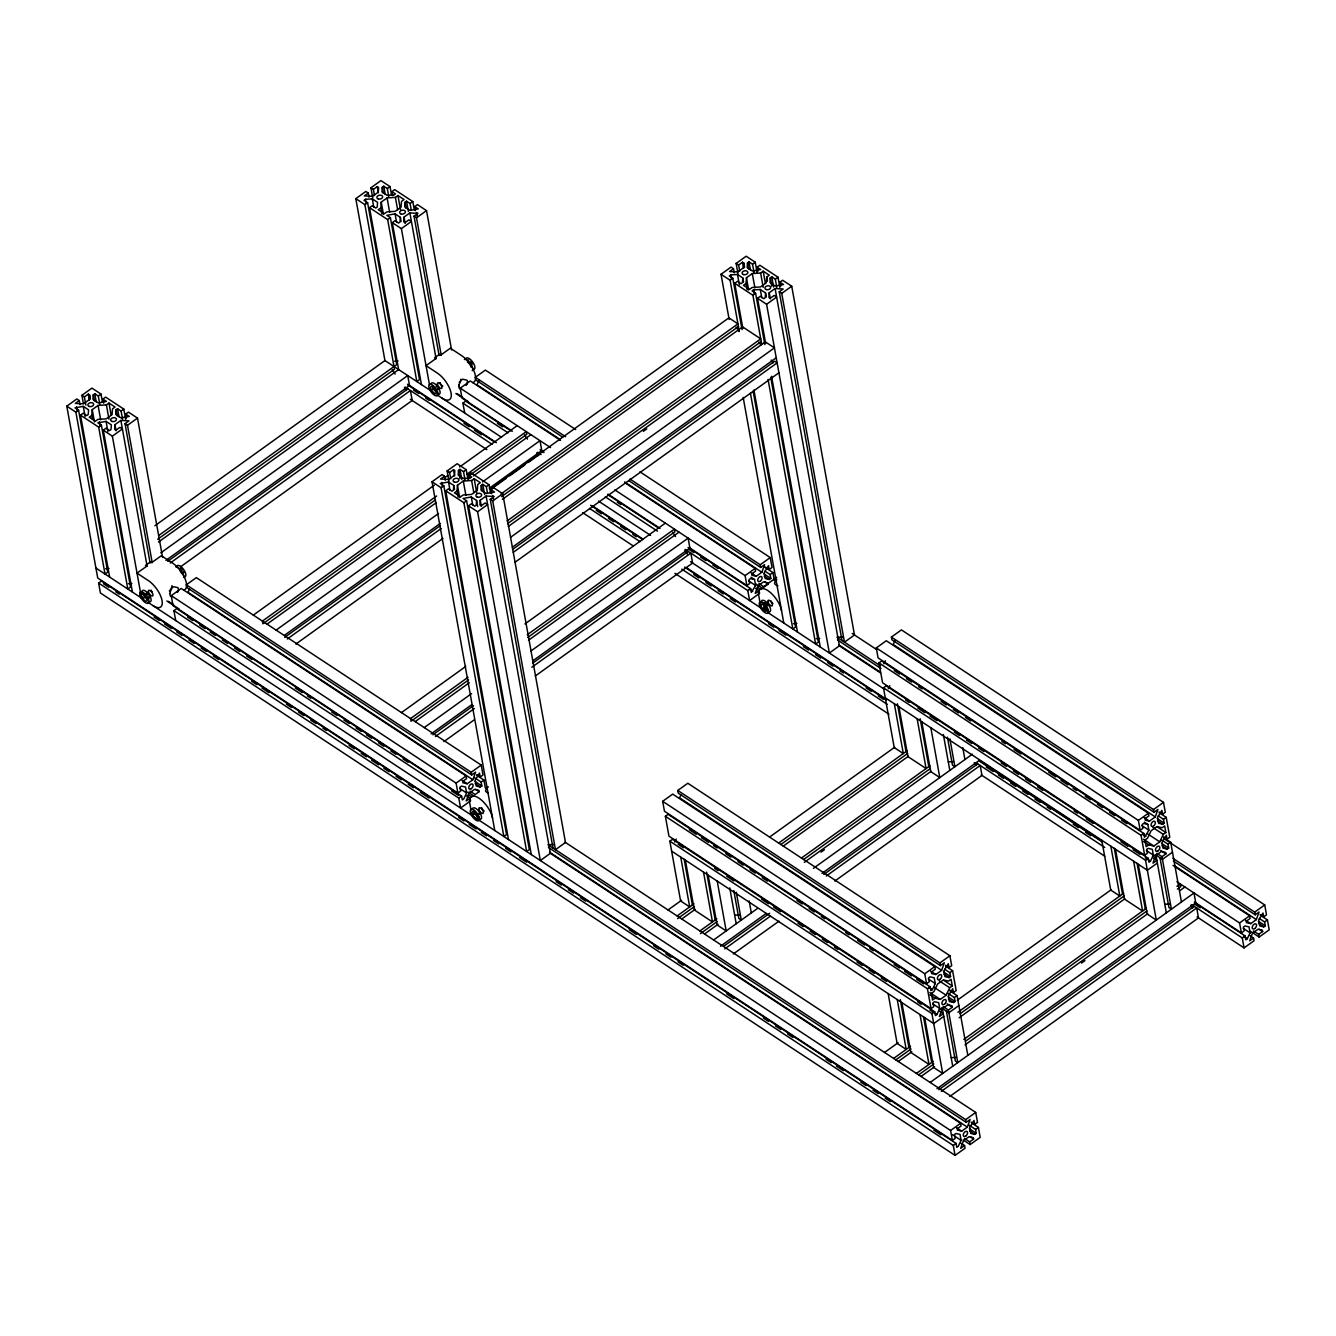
<?xml version="1.0" encoding="UTF-8"?>
<svg xmlns="http://www.w3.org/2000/svg" width="1336" height="1336" viewBox="0 0 1336 1336"><rect width="100%" height="100%" fill="white"/><g stroke="black" fill="none" stroke-linecap="round" stroke-linejoin="round"><path stroke-width="1.5" d="M481.711 807.662L481.812 808.23A2.472 1.052 54.3 0 0 482.062 808.881L482.981 810.167M85.855 405.125L84.385 396.926L88.293 394.12L89.629 394.988L89.295 399.631L83.433 403.839L75.334 403.422L79.275 400.583L76.82 398.963L66.8 406.161L97.712 578.004L952.368 1140.41L955.19 1138.389L954.488 1134.514L955.958 1133.462L960.033 1134.398L961.102 1140.376L958.263 1146.271L956.793 1147.323L956.092 1143.449L101.436 581.043L98.63 583.064L100.417 592.984L955.073 1155.389L965.043 1148.225L964.559 1145.536L961.085 1143.249M91.817 415.362L92.234 409.634L98.079 405.426L106.396 404.891L108.968 403.054L115.046 407.062L112.491 408.899L112.09 414.628L106.229 418.836L97.912 419.37L95.34 421.207L89.261 417.199L91.817 415.362L92.568 419.471M99.766 404.24L98.296 396.041L94.756 393.702L93.286 394.755L92.952 399.414L98.246 402.904L106.479 401.418L102.922 399.08L105.644 397.126L123.797 409.083L125.651 419.337M150.116 563.057L125.033 423.679L128.941 420.873L120.875 420.422L115.013 424.631L114.679 429.324L115.981 430.175L119.939 427.336L122.394 428.956L112.374 436.154L141.516 598.077M122.561 419.237L121.092 411.037L117.535 408.699L116.065 409.751L115.748 414.411L121.042 417.901L129.258 416.414L125.718 414.076L128.423 412.123L137.508 418.101L162.591 557.479M380.827 207.865L381.228 202.12L387.089 197.912L395.406 197.394L397.961 195.557L404.056 199.548L401.485 201.402L401.084 207.13L395.222 211.338L386.906 211.856L384.351 213.693L378.272 209.702L380.827 207.865L381.929 214.011M388.776 196.726L387.306 188.526L383.749 186.205L382.28 187.257L381.946 191.916L387.24 195.39L394.003 194.972L395.473 193.904L391.932 191.582L394.638 189.628L412.807 201.586L414.277 209.785M158.9 535.369L396.725 364.594L367.6 202.671L364.043 200.35L365.53 199.281L372.276 198.864L377.57 202.337L377.236 206.996L375.767 208.049L372.226 205.727L369.504 207.664L387.674 219.622L416.815 381.545L419.521 379.591L390.396 217.668L386.839 215.346L395.072 213.86L400.366 217.334L400.032 221.993L398.562 223.062L395.022 220.724L392.3 222.661L421.441 384.584M439.11 355.543L414.043 216.165L417.951 213.359L409.885 212.908L404.023 217.117L403.689 221.809L404.992 222.661L408.933 219.839L411.404 221.459L401.384 228.64L429.491 384.818M411.204 209.685L410.085 203.523L406.545 201.202L405.075 202.254L404.741 206.913L410.035 210.387L418.268 208.9L414.711 206.579L417.433 204.625L426.518 210.604L451.585 349.982M445.239 480.309L444.504 476.217L442.032 474.597L432.029 481.778L441.097 487.757L503.856 836.503L506.561 834.566L443.819 485.803L440.279 483.482L448.495 481.995L453.789 485.469L453.455 490.128L451.985 491.197L448.445 488.859L445.723 490.796L508.482 839.559M457.046 490.997L457.446 485.252L463.308 481.043L471.625 480.526L474.18 478.689L480.275 482.697L477.704 484.534L477.303 490.262L471.441 494.47L463.124 494.988L460.569 496.842L454.49 492.834L457.046 490.997L458.148 497.142M464.995 479.875L463.525 471.658L459.968 469.337L458.498 470.389L458.165 475.048L463.458 478.522L470.222 478.104L471.691 477.035L468.151 474.714L470.856 472.76L489.026 484.717L490.496 492.917M445.723 490.796L463.893 502.753L526.651 851.5L529.357 849.562L466.615 500.816L463.058 498.478L471.291 496.992L476.585 500.466L476.251 505.125L474.781 506.194L471.241 503.856L468.519 505.81L531.277 854.556M486.104 496.04L480.242 500.248L479.908 504.941L481.21 505.793L485.152 502.971L487.623 504.59L477.603 511.771L540.345 860.534L550.365 853.337L486.104 496.04L494.17 496.491L490.262 499.313L553.004 848.059M487.423 492.817L486.304 486.655L482.764 484.333L481.294 485.385L480.96 490.045L486.254 493.518L494.487 492.049L490.93 489.711L493.652 487.757L502.737 493.735L565.479 842.482L555.475 849.679L492.717 500.933L490.262 499.313M742.048 329.591L732.813 278.305L729.272 275.967L730.742 274.915L737.505 274.481L742.799 277.971L742.465 282.631L740.996 283.683L737.439 281.345L734.733 283.299L742.849 328.422M739.71 271.191L738.608 265.046L742.515 262.24L743.851 263.108L743.517 267.751L737.656 271.959L729.556 271.542L733.497 268.703L731.043 267.083L721.022 274.281L729.139 319.404M746.039 283.483L746.457 277.754L752.302 273.546L760.618 273.012L763.19 271.175L769.269 275.183L766.714 277.02L766.313 282.748L760.451 286.956L752.135 287.49L749.58 289.327L743.484 285.32L746.039 283.483L747.158 289.645M754.005 272.36L752.519 264.161L748.978 261.823L747.509 262.875L747.175 267.534L752.469 271.024L760.702 269.538L757.145 267.2L759.867 265.246L778.02 277.203L779.873 287.457M764.843 344.588L755.608 293.302L752.068 290.964L753.537 289.912L760.284 289.478L765.578 292.968L765.261 297.627L763.791 298.679L760.234 296.341L757.529 298.295L765.645 343.435M775.097 288.543L769.235 292.751L768.918 297.444L770.221 298.295L774.162 295.456L776.617 297.076L766.597 304.274L829.355 653.02L839.375 645.839L775.097 288.543L783.163 288.993L779.255 291.799L842.014 640.545M776.784 287.357L775.314 279.157L771.774 276.819L770.288 277.871L769.97 282.531L775.264 286.021L783.48 284.535L779.94 282.197L782.645 280.259L791.73 286.221L854.489 634.984L844.469 642.165L781.727 293.419L779.255 291.799M459.083 384.601L460.937 380.576A5.428 4.292 -73.4 0 1 462.807 379.224L466.932 380.175A5.478 3.858 -35.9 0 1 467.383 382.747M189.478 589.159L187.975 592.282L472.86 779.756L475.616 772.158L471.708 774.963L186.823 587.489L186.339 584.801L196.342 577.62L481.227 765.077L483.014 775.014L480.209 777.034L476.735 774.746M479.223 380.092L476.969 384.785L560.352 439.644M472.86 779.756L467.233 783.781L462.941 782.796L462.69 781.426L466.598 778.621L466.114 775.932L181.228 588.458L171.225 595.656L173.012 605.575L457.897 793.05L460.703 791.029L460.001 787.154L461.471 786.102L465.546 787.038L466.615 793.016L463.776 798.911L462.306 799.963L461.605 796.089L176.719 608.615L173.914 610.635L175.701 620.572M688.073 547.426L750.615 588.591L751.316 592.466L755.625 585.502L754.539 579.54L751.066 577.252M624.83 482.697L755.124 568.435L755.608 571.123L751.7 573.929L751.934 575.282L756.243 576.284L761.854 572.259L764.61 564.644L760.702 567.449L628.688 480.576M681.009 794.786L679.556 797.826L941.646 970.303L944.318 962.788L940.377 965.611L678.27 793.15L677.786 790.461L687.806 783.263L949.896 955.741L951.683 965.661L948.977 967.615L945.504 965.327M674.73 842.081L676.2 839.041M883.864 663.792L885.317 660.769M895.354 639.894L893.166 644.453L1155.256 816.931L1157.928 809.416L1153.987 812.238L891.88 639.777L891.413 637.088L901.416 629.891L1163.506 802.368L1165.293 812.288L1162.587 814.242L1159.114 811.954M888.356 688.708L889.809 685.669M680.725 857.111L689.693 906.927L680.608 900.948L669.854 841.196L672.576 839.259L934.666 1011.719L935.367 1015.61L936.837 1014.542L939.742 1008.496L938.707 1002.701L934.532 1001.733L933.062 1002.785L933.747 1006.676L931.042 1008.613L668.952 836.152L665.378 816.296L668.083 814.342L930.173 986.82L930.875 990.694L932.344 989.642L935.267 983.58L934.215 977.802L930.04 976.833L928.57 977.885L929.272 981.76L926.549 983.713L664.46 811.236L662.673 801.316L672.693 794.118L934.782 966.596L935.267 969.285L931.359 972.09L931.626 973.543L935.784 974.512L941.646 970.303M946.122 995.22L949.712 987.755L952.267 985.918L951.065 979.271L948.51 981.108L943.366 979.923L937.521 984.114L933.931 991.579L931.376 993.416L932.561 1000.063L935.133 998.226L940.26 999.428L946.122 995.22L933.981 987.22M549.814 852.969L960.601 1123.292L961.085 1125.981L957.177 1128.786L957.411 1130.156L961.72 1131.141L967.331 1127.116L970.103 1119.518L966.178 1122.323L548.428 847.408M894.335 703.738L903.303 753.554L894.218 747.575L883.463 687.823L886.185 685.886L1148.275 858.347L1148.977 862.221L1150.446 861.169L1153.352 855.123L1152.317 849.329L1148.142 848.36L1146.672 849.412L1147.357 853.286L1144.651 855.24L882.562 682.779L878.988 662.923L881.693 660.969L1143.8 833.447L1144.484 837.321L1148.877 830.207L1147.824 824.412L1144.351 822.141M1159.732 841.847L1163.322 834.382L1165.877 832.545L1164.675 825.899L1162.12 827.735L1156.976 826.533L1151.131 830.741L1147.54 838.206L1144.985 840.043L1146.171 846.69L1148.743 844.853L1153.87 846.039L1159.732 841.847L1147.591 833.848M1194.618 902.718L1245.102 935.935L1245.787 939.826L1247.273 938.757L1250.095 932.862L1249.026 926.9L1244.968 925.948L1243.482 927L1244.183 930.891L1241.378 932.912L1194.384 901.984M1173.008 865.394L1249.594 915.795L1250.078 918.483L1246.171 921.289L1246.421 922.642L1250.73 923.644L1256.341 919.602L1259.097 912.004L1255.189 914.809L1173.375 860.985M466.999 383.916L466.08 385.419M177.421 592.449L178.005 591.43A5.645 3.925 -37 0 0 178.473 590.245M83.383 403.505L81.913 395.306L91.933 388.108L101.018 394.087L102.488 402.286M433.766 392.7L384.935 360.57L355.81 198.647L365.813 191.465L368.285 193.085L369.02 197.177M372.761 198.045L370.924 187.791L380.927 180.611L390.012 186.589L391.498 194.789M368.285 193.085L364.327 195.908L372.443 196.342L378.288 192.133L378.622 187.491L377.286 186.606L373.379 189.411L374.481 195.557M109.636 577.102L80.511 415.179L83.216 413.225L86.773 415.563L88.243 414.511L88.577 409.851L83.283 406.361L75.05 407.847L78.59 410.185L107.732 572.109L105.01 574.046L75.885 412.139L66.8 406.161M75.885 412.139L78.59 410.185M98.296 396.041L101.018 394.087M157.698 539.26L394.504 369.237L364.878 204.625L367.6 202.671M387.306 188.526L390.012 186.589M132.431 592.098L103.306 430.175L106.012 428.221L109.552 430.559L111.038 429.507L111.356 424.848L106.062 421.358L97.845 422.844L101.386 425.182L130.527 587.105L127.805 589.042L98.68 427.136L80.511 415.179M98.68 427.136L101.386 425.182M121.092 411.037L123.797 409.083M387.674 219.622L390.396 217.668M410.085 203.523L412.807 201.586M152.204 562.623L127.504 425.299L137.508 418.101M441.214 355.109L416.498 217.785L426.518 210.604M154.892 525.749L384.935 360.57M158.45 542.049L398.646 369.588L369.504 207.664M160.771 552.887L407.731 375.566L409.517 385.486L165.931 560.385M167.685 561.337L407.881 388.876M170.24 563.007L410.419 390.546L412.206 400.483L180.477 566.865M512.389 431.227L462.005 398.078L460.219 388.158L470.239 380.96L560.569 440.396M562.673 437.139L475.816 379.992L475.332 377.303L485.352 370.105L575.682 429.541M464.711 413.058L462.924 403.138L465.73 401.117L510.886 430.843M448.98 481.194L447.142 470.923L457.146 463.742L466.231 469.721L468.084 479.975M737.99 273.68L736.136 263.426L746.156 256.228L755.241 262.207L757.078 272.461M444.504 476.217L440.546 479.04L448.662 479.474L454.507 475.265L454.841 470.623L453.505 469.738L449.597 472.543L450.7 478.705M253.322 615.111L434.317 485.152M444.47 477.87L447.844 475.432M459.684 466.932L517.199 425.65M441.097 487.757L443.819 485.803M463.525 471.658L466.231 469.721M739.326 331.545L730.107 280.259L732.813 278.305M752.519 264.161L755.241 262.207M436.638 495.99L262.407 621.09L262.891 623.778L435.419 499.898M467.082 474.13L526.284 431.628L526.768 434.317L467.567 476.818M267.033 624.129L436.187 502.67M473.395 475.95L530.91 434.668M276.118 630.108L438.492 513.508M482.48 481.929L539.995 440.646L541.781 450.566L489.343 488.225M463.893 502.753L466.615 500.816M486.304 486.655L489.026 484.717M761.754 344.488L752.903 295.256L755.608 293.302M775.314 279.157L778.02 277.203M284.668 635.168L440.279 523.445M490.362 489.11L728.871 317.868L737.956 323.846L501.134 493.886M284.718 637.339L440.346 525.599M491.08 489.16L506.311 478.238M509.684 475.816L524.914 464.878M528.288 462.456L540.128 453.939M287.273 639.009L441.197 528.488M492.717 500.933L502.737 493.735M781.727 293.419L791.73 286.221M295.824 644.086L442.984 538.425M501.618 496.575L738.441 326.535M502.386 499.347L742.582 326.886L760.735 338.843L507.012 521.023M507.496 523.712L761.219 341.532M508.264 526.501L765.361 341.882L774.446 347.861L510.569 537.322M643.384 431.294L646.758 428.873M512.356 547.259L776.233 357.797M512.506 549.48L774.68 361.238L777.151 362.858L513.274 552.319M515.061 562.239L778.938 372.777M401.468 712.589L465.746 666.447M524.948 623.929L665.345 523.127M468.051 677.269L410.553 718.568L411.037 721.256L468.535 679.957M527.252 634.767L674.413 529.106L674.897 531.795L527.737 637.456M415.179 721.607L469.303 682.746M528.505 640.245L679.039 532.145M424.264 727.586L471.625 693.584M530.826 651.066L688.124 538.124L689.91 548.044L532.613 661.003M431.11 733.865L471.708 704.723M432.864 734.817L473.462 705.675M532.663 663.157L688.274 551.434M435.402 736.503L474.313 708.564M531.828 667.265L690.829 553.104L692.616 563.04L535.302 675.983M443.97 741.563L474.414 719.703M457.897 793.05L456.11 783.13L466.114 775.932M471.708 774.963L471.224 772.275L481.227 765.077M754.539 579.54L750.481 578.588L749.012 579.657L749.696 583.531L746.891 585.552L745.104 575.616L755.124 568.435M760.702 567.449L760.217 564.761L770.237 557.58L639.961 471.842M765.728 567.232L769.202 569.52L772.024 567.499L770.237 557.58M466.598 795.889L470.072 798.176L470.556 800.865L460.586 808.029L458.799 798.11L461.605 796.089M480.209 777.034L479.507 773.143L475.199 780.107L476.267 786.069L480.342 787.021L481.812 785.969L481.11 782.078L483.933 780.057L476.985 775.498M755.608 588.391L759.082 590.679L759.566 593.368L749.58 600.532L747.809 590.595L750.615 588.591M769.202 569.52L768.517 565.646L764.209 572.61L765.277 578.571L769.336 579.507L770.822 578.455L770.12 574.58L772.926 572.559L764.242 566.848M760.501 588.959L776.7 577.319M470.072 798.176L466.197 800.965L468.969 793.367L474.581 789.325L478.889 790.327L479.123 791.68L475.182 794.519L469.971 791.096M759.082 590.679L755.207 593.451L757.963 585.853L763.574 581.828L767.883 582.813L768.133 584.183L764.175 587.005L758.965 583.582M1147.824 824.412L1143.649 823.444L1142.18 824.512L1142.881 828.387L1140.176 830.341L878.069 657.863L876.282 647.927L886.302 640.746L1148.392 813.223L1148.877 815.912L1144.969 818.717L1145.236 820.17L1149.394 821.139L1155.256 816.931M668.033 909.966L681.577 900.264M769.536 837.104L894.702 747.225M677.118 915.945L694.035 903.804M778.604 843.083L907.161 750.782M677.602 918.634L694.52 906.493M780.792 844.552L907.645 753.471M681.744 919.001L695.288 909.282M783.247 846.122L908.413 756.243M699.914 930.942L716.831 918.801M801.4 858.079L929.956 765.779M700.398 933.63L717.315 921.489M803.571 859.549L930.44 768.467M704.54 933.998L718.067 924.278M804.339 862.338L931.192 771.256M821.055 852.151L824.429 849.729M713.624 939.96L757.595 908.397M813.424 868.317L972.424 754.155M720.488 946.255L766.146 913.457M821.974 873.377L979.288 760.434M724.012 946.038L769.67 913.256M823.811 874.395L977.735 763.875M724.78 948.877L770.455 916.095M826.266 876.015L980.19 765.495L981.977 775.414L834.816 881.075M733.33 953.954L779.005 921.155M926.549 983.713L924.779 973.777L934.782 966.596M940.377 965.611L939.893 962.922L949.896 955.741M1140.176 830.341L1138.389 820.404L1148.392 813.223M1153.987 812.238L1153.502 809.549L1163.506 802.368M931.042 1008.613L927.468 988.757L930.173 986.82M948.977 967.615L948.276 963.74L943.901 970.855L944.936 976.633L949.111 977.601L950.581 976.549L949.879 972.675L952.601 970.721L945.654 966.145M1144.651 855.24L1141.078 835.384L1143.8 833.447M1162.587 814.242L1161.886 810.367L1157.51 817.465L1158.546 823.26L1162.721 824.228L1164.19 823.176L1163.489 819.302L1166.211 817.348L1159.264 812.772M949.98 990.243L953.453 992.514L956.175 990.577L952.601 970.721M1163.589 836.87L1167.063 839.142L1169.785 837.204L1166.211 817.348M924.646 1017.631L933.613 1067.447L942.698 1073.426L931.943 1013.673L934.666 1011.719M953.453 992.514L952.752 988.64L948.376 995.754L949.412 1001.549L953.587 1002.518L955.056 1001.449L954.372 997.574L957.077 995.637L950.13 991.062M1138.255 864.258L1147.223 914.074L1156.308 920.053L1145.553 860.3L1148.275 858.347M1167.063 839.142L1166.361 835.267L1161.986 842.381L1163.021 848.176L1167.196 849.145L1168.666 848.076L1167.981 844.202L1170.687 842.248L1163.739 837.689M939.308 1009.966L942.231 1007.878L952.718 1066.228M1152.918 856.593L1155.84 854.489L1166.328 912.855M884.549 1052.451L898.093 1042.731M957.294 1000.23L1111.218 889.709M946.389 1011.135L955.357 1060.951L957.812 1062.571L948.36 1010.049L952.317 1007.227L952.05 1005.808L947.859 1004.822L941.997 1009.031L939.358 1016.529L943.266 1013.723L939.792 1011.435M1159.999 857.745L1168.967 907.578L1171.421 909.198L1161.969 856.677L1165.927 853.854L1165.66 852.435L1161.468 851.45L1155.607 855.658L1152.968 863.156L1156.876 860.351L1153.402 858.063M943.75 1016.412L933.73 1023.593L671.641 851.132M958.864 1005.557L948.844 1012.755L941.913 1008.179M1157.36 863.039L1147.34 870.22L885.25 697.759M1172.474 852.184L1162.454 859.365L1155.523 854.806M893.634 1058.429L910.551 1046.288M957.912 1012.27L1123.676 893.25M895.805 1059.899L911.035 1048.977M960.083 1013.757L1124.16 895.938M898.26 1061.469L911.787 1051.749M959.148 1017.748L1124.929 898.727M916.429 1073.426L933.346 1061.285M963.79 1039.425L1146.472 908.246M1176.916 886.386L1180.289 883.964L1180.773 886.653L1177.4 889.075M918.6 1074.895L933.831 1063.974M965.961 1040.894L1146.956 910.935M921.055 1076.465L934.582 1066.746M965.026 1044.886L1147.707 913.724M1179.855 890.644L1184.932 887.004M1081.542 963.056L1084.932 960.634M930.14 1082.444L1194 892.982L1195.787 902.902L936.987 1088.723M938.824 1089.742L1194.234 906.342M941.295 1091.362L1196.705 907.962L1198.492 917.899L949.846 1096.422M952.368 1140.41L950.581 1130.49L960.601 1123.292M966.178 1122.323L965.694 1119.635L975.714 1112.437L564.928 842.114M1241.378 932.912L1239.591 922.976L1249.594 915.795M1255.189 914.809L1254.704 912.121L1264.724 904.94L1163.756 838.49M971.205 1122.09L974.695 1124.378L977.501 1122.374L975.714 1112.437M1260.215 914.592L1263.689 916.88L1266.511 914.859L1264.724 904.94M955.073 1155.389L953.286 1145.47L956.092 1143.449M974.695 1124.378L973.994 1120.503L969.685 1127.467L970.754 1133.429L974.829 1134.381L976.299 1133.312L975.597 1129.438L978.42 1127.417L971.456 1122.841M1250.078 935.751L1253.569 938.039L1254.053 940.728L1244.067 947.892L1242.28 937.955L1245.102 935.935M1263.689 916.88L1262.988 913.006L1258.679 919.953L1259.764 925.932L1263.823 926.867L1265.292 925.815L1264.607 921.94L1267.413 919.919L1260.449 915.327M964.559 1145.536L960.684 1148.325L963.44 1140.71L969.068 1136.685L973.36 1137.688L973.61 1139.04L969.669 1141.879L970.153 1144.568L980.19 1137.353L978.42 1127.417M1253.569 938.039L1249.694 940.811L1252.45 933.213L1258.061 929.188L1262.37 930.173L1262.62 931.543L1258.662 934.365L1259.147 937.054L1269.2 929.839L1267.413 919.919M461.538 389.093L459.384 388.492A5.478 2.388 -74 0 1 458.966 385.904M394.654 361.204L398.028 360.987M105.661 568.718L109.034 568.501M128.44 583.715L131.83 583.498M793.5 623.661L796.874 623.444M816.279 638.658L819.669 638.441M837.856 637.289L842.899 636.971M948.293 761.837L953.403 761.52M548.845 844.803L553.889 844.469M734.683 915.21L739.793 914.893M1164.808 904.322L1169.902 903.988M951.199 1057.695L956.292 1057.361M171.743 596.774L170.39 596.006A5.478 2.388 -74 0 1 169.973 593.401M484.233 811.019L483.849 810.852A2.472 1.052 54.3 0 1 483.348 810.518L483.131 810.317M777.936 585.836L777.235 585.602A5.478 2.755 7.2 0 1 774.913 584.049A5.645 2.939 5 0 1 774.529 583.314L775.515 580.793A5.428 2.371 -22.3 0 1 776.851 579.757M772.909 603.371L772.843 603.354A2.472 1.052 54.3 0 1 772.358 603.004L771.089 601.417A2.472 1.052 54.3 0 1 770.772 600.682M442.433 385.92L441.197 384.818A2.438 1.035 54.3 0 1 440.68 384.1L440.329 383.198M736.136 263.426L738.608 265.046M721.022 274.281L730.107 280.259M734.733 283.299L752.903 295.256M757.529 298.295L766.597 304.274M370.924 187.791L373.379 189.411M414.043 216.165L416.498 217.785M355.81 198.647L364.878 204.625M392.3 222.661L401.384 228.64M891.413 637.088L1153.502 809.549M1158.279 815.862L1163.489 819.302M1157.243 818.601L1164.19 823.176M1157.51 820.805L1162.721 824.228M475.332 377.303L565.662 436.738M629.941 479.04L760.217 564.761M1144.184 817.715L1149.394 821.139M1157.193 826.834L1165.877 832.545M764.91 571.157L770.12 574.58M1152.901 827.535L1163.322 834.382M624.63 481.945L761.854 572.259M763.875 573.879L770.822 578.455M876.282 647.927L1138.389 820.404M852.184 633.464L876.55 649.496M764.125 576.083L769.336 579.507M1141.929 825.631L1148.877 830.207M1161.034 839.643L1167.981 844.202M751.032 572.86L756.243 576.284M764.66 581.895L768.133 584.183M1161.736 843.517L1168.666 848.076M1162.003 845.705L1167.196 849.145M894.285 670.639L899.495 674.062M906.426 678.638L911.636 682.061M918.583 686.637L922.057 688.925M941.145 701.483L946.356 704.907M953.303 709.483L958.497 712.906M965.444 717.465L970.654 720.906M1001.9 741.463L1005.373 743.751M1014.041 749.463L1020.988 754.022M1048.76 772.291L1055.707 776.867M1060.918 780.291L1067.848 784.867M1073.058 788.29L1076.532 790.578M1085.216 796.289L1090.41 799.713M1097.357 804.272L1102.567 807.712M1109.515 812.271L1114.708 815.695M1121.655 820.271L1126.866 823.694M1142.48 833.981L1145.954 836.269M878.988 662.923L1141.078 835.384M460.219 388.158L550.549 447.593M614.827 489.894L745.104 575.616M755.976 583.982L762.923 588.558M836.954 637.222L880.474 665.862M1172.891 858.297L1254.704 912.121M1143.466 839.192L1153.87 846.039M1160.717 850.431L1165.927 853.854M748.678 580.926L755.625 585.502M757.362 587.222L760.852 589.51M837.438 639.911L880.958 668.551M1143.533 841.429L1148.743 844.853M1259.38 918.5L1264.607 921.94M1156.776 853.253L1161.969 856.677M457.396 393.853L462.607 397.293M838.59 644.703L880.357 672.192M1174.528 865.778L1256.341 919.602M1258.345 921.239L1265.292 925.815M455.877 393.469L468.051 401.485M838.808 645.472L880.591 672.96M540.178 449.514L543.652 451.802M607.93 494.103L660.034 528.388M689.56 547.827L746.891 585.552M540.429 450.265L543.902 452.553M608.164 494.854L658.548 528.004M1258.595 923.443L1263.823 926.867M497.426 423.362L502.637 426.802M617.299 502.236L620.772 504.524M688.508 549.113L693.718 552.536M700.665 557.112L705.876 560.535M712.84 565.111L718.05 568.535M749.312 589.109L752.786 591.397M1146.405 850.548L1153.352 855.123M462.924 403.138L508.081 432.847M537.606 452.286L541.08 454.574M605.358 496.875L657.479 531.16M685.268 549.447L747.809 590.595M1245.503 920.203L1250.73 923.644M1259.13 929.238L1262.62 931.543M905.708 700.114L909.181 702.402M917.849 708.113L924.796 712.689M930.006 716.113L936.953 720.688M954.305 732.111L959.515 735.535M966.462 740.094L971.656 743.534M978.603 748.093L983.814 751.517M1001.165 762.939L1006.375 766.363M1013.323 770.939L1018.533 774.362M1025.463 778.938L1030.674 782.362M1037.621 786.937L1042.832 790.361M1074.077 810.919L1077.534 813.206M1086.218 818.918L1093.165 823.477M1120.937 841.747L1127.885 846.323M1133.078 849.746L1140.025 854.322M1145.236 857.745L1150.446 861.169M1253.452 930.942L1258.662 934.365M883.463 687.823L1145.553 860.3M437.022 394.855L501.551 437.306M598.461 501.084L650.565 535.369M690.528 561.671L762.656 609.132M767.499 612.305L884.499 689.309M1176.932 881.743L1239.591 922.976M1250.446 931.326L1259.147 937.054M1243.148 928.286L1250.095 932.862M407.614 384.234L496.374 442.65M592.115 505.659L642.599 538.876M686.12 567.516L886.286 699.229M978.537 759.95L1102.117 841.262M407.847 384.985L494.888 442.266M590.612 505.258L642.833 539.627M684.616 567.115L886.519 699.98M978.77 760.685L1102.367 842.014M413.509 390.095L418.719 393.536M425.683 398.111L429.173 400.399M463.976 423.312L469.203 426.752M474.43 430.192L481.394 434.768M596.274 510.369L601.484 513.809M608.448 518.385L613.675 521.825M620.639 526.401L625.866 529.841M632.83 534.417L636.303 536.721M693.751 574.513L698.962 577.954M705.926 582.529L711.153 585.97M718.117 590.545L723.344 593.986M730.291 598.561L735.518 602.002M768.601 623.762L773.811 627.202M779.038 630.642L786.002 635.218M803.404 646.674L808.631 650.114M815.595 654.69L820.805 658.13M827.769 662.706L832.996 666.146M839.96 670.722L843.433 673.027M866.062 687.906L871.289 691.347M878.253 695.922L883.48 699.363M986.168 766.947L993.132 771.523M998.359 774.963L1003.57 778.404M1010.534 782.98L1015.761 786.42M1022.725 790.995L1027.952 794.436M1034.916 799.011L1040.126 802.452M1047.09 807.027L1050.58 809.332M1073.209 824.212L1078.419 827.652M1085.383 832.228L1090.61 835.668M1195.052 904.405L1200.262 907.829M1243.783 936.469L1247.273 938.757M405.042 387.006L492.065 444.287M589.543 508.431L640.027 541.648M681.794 569.136L887.188 704.289M975.965 762.706L1104.772 847.475M1191.812 904.739L1242.28 937.955M410.302 399.23L486.889 449.631M582.63 512.623L633.114 545.84M674.88 573.328L888.974 714.226M981.242 774.93L1104.822 856.259M1197.073 916.964L1244.067 947.892M447.142 470.923L449.597 472.543M468.519 505.81L477.603 511.771M81.913 395.306L84.385 396.926M125.033 423.679L127.504 425.299M677.786 790.461L939.893 962.922M944.669 969.235L949.879 972.675M943.633 971.973L950.581 976.549M943.901 974.178L949.111 977.601M930.574 971.088L935.784 974.512M943.583 980.207L952.267 985.918M103.306 430.175L112.374 436.154M939.292 980.908L949.712 987.755M662.673 801.316L924.779 973.777M928.32 979.004L935.267 983.58M947.424 993.015L954.372 997.574M948.126 996.89L955.056 1001.449M948.393 999.077L953.587 1002.518M689.343 829.723L696.29 834.299M701.5 837.722L708.447 842.298M713.641 845.721L717.115 848.009M725.799 853.721L731.009 857.144M737.956 861.703L743.15 865.143M750.097 869.703L755.308 873.126M762.255 877.702L767.448 881.125M796.957 900.548L802.168 903.971M809.115 908.547L814.325 911.97M821.256 916.529L824.73 918.817M845.571 932.528L849.028 934.816M857.712 940.527L864.659 945.086M869.87 948.51L873.327 950.798M894.168 964.508L899.378 967.932M904.572 971.355L911.519 975.931M916.73 979.355L923.677 983.931M928.871 987.354L932.344 989.642M665.378 816.296L927.468 988.757M929.856 992.564L940.26 999.428M947.107 1003.804L952.317 1007.227M929.923 994.802L935.133 998.226M943.166 1006.626L948.36 1010.049M932.795 1003.92L939.742 1008.496M678.204 844.352L683.414 847.792M714.66 868.35L718.133 870.638M726.817 876.332L733.748 880.908M761.52 899.178L768.467 903.754M773.678 907.177L780.625 911.753M797.976 923.176L803.186 926.6M810.117 931.159L815.327 934.599M822.275 939.158L827.485 942.581M834.432 947.157L837.889 949.445M856.994 962.003L862.188 965.427M869.135 970.003L874.345 973.426M881.292 978.002L886.503 981.426M917.732 1001.983L921.205 1004.271M929.889 1009.983L936.837 1014.542M669.854 841.196L931.943 1013.673M186.339 584.801L471.224 772.275M474.163 777.519L481.11 782.078M474.865 781.393L481.812 785.969M475.132 783.597L480.342 787.021M462.022 780.358L467.233 783.781M475.649 789.392L479.123 791.68M171.225 595.656L456.11 783.13M467.884 792.031L473.929 796.072M547.944 844.719L965.694 1119.635M459.667 788.44L466.615 793.016M468.368 794.72L471.842 797.024M968.633 1124.862L975.597 1129.438M168.386 601.367L173.613 604.79M549.58 852.218L967.331 1127.116M969.335 1128.736L976.299 1133.312M166.866 600.983L179.057 608.999M969.602 1130.941L974.829 1134.381M187.591 617.149L192.802 620.589M199.749 625.164L204.959 628.588M210.169 632.011L215.38 635.452M222.327 640.011L227.537 643.451M234.485 648.027L239.695 651.45M246.642 656.026L251.853 659.45M295.289 688.023L302.237 692.599M307.447 696.023L310.921 698.31M331.762 712.038L336.973 715.461M343.92 720.037L349.13 723.461M356.077 728.036L361.288 731.46M366.498 734.9L371.709 738.324M378.672 742.899L383.883 746.323M390.83 750.899L396.041 754.322M402.988 758.898L408.198 762.322M451.618 790.912L458.565 795.488M173.914 610.635L458.799 798.11M956.509 1127.718L961.72 1131.141M970.136 1136.752L973.61 1139.04M964.442 1138.439L969.669 1141.879M95.942 568.067L142.935 598.996M148.029 602.352L950.581 1130.49M963.189 1139.992L970.153 1144.568M952.401 1134.648L961.102 1140.376M103.607 583.865L108.834 587.289M115.798 591.881L119.271 594.169M154.091 617.082L159.318 620.505M164.528 623.945L171.492 628.538M176.719 631.961L181.946 635.402M188.91 639.977L194.121 643.418M201.085 648.01L206.312 651.434M213.276 656.026L218.503 659.45M251.569 681.226L256.796 684.65M262.006 688.09L268.97 692.683M286.388 704.122L291.599 707.562M298.563 712.155L303.79 715.578M310.754 720.171L315.964 723.594M322.928 728.187L326.418 730.475M349.047 745.371L354.257 748.795M361.221 753.387L366.448 756.827M371.675 760.251L378.639 764.843M383.849 768.267L389.077 771.707M396.041 776.299L401.268 779.723M408.231 784.315L413.442 787.739M420.406 792.331L429.106 798.06M458.699 817.532L463.926 820.955M469.153 824.395L476.117 828.988M481.327 832.411L486.555 835.852M493.518 840.444L498.745 843.868M505.693 848.46L510.92 851.884M519.62 857.612L526.584 862.204M556.177 881.677L561.404 885.1M568.368 889.692L573.578 893.133M580.542 897.708L585.769 901.149M629.289 929.772L636.253 934.365M653.655 945.821L658.882 949.245M665.846 953.837L671.056 957.277M678.02 961.853L683.247 965.293M726.767 993.917L733.731 998.51M763.307 1017.982L768.534 1021.422M775.498 1025.998L780.725 1029.438M787.689 1034.014L792.899 1037.454M825.982 1059.214L831.192 1062.654M836.419 1066.095L843.383 1070.67M860.785 1082.127L866.012 1085.567M872.976 1090.143L878.203 1093.583M885.15 1098.159L890.377 1101.599M933.897 1130.223L940.861 1134.815M98.63 583.064L953.286 1145.47M152.271 592.265L152.271 592.265A2.421 1.035 54.3 0 1 151.719 591.631L151.653 591.497M1190.743 905.157L1192.681 907.979M758.898 342.066L760.819 344.872M771.173 360.035L773.11 362.874M736.103 327.07L738.992 331.295M974.228 762.672L976.165 765.511M672.592 532.262L675.565 536.621M684.834 550.315L687.639 554.423M524.447 434.785L527.419 439.143M536.688 452.837L538.558 455.576M392.183 369.705L395.172 374.063M404.424 387.757L406.294 390.496M151.586 591.364L151.369 590.829A2.421 1.035 54.3 0 1 151.235 590.145M1170.687 842.248L1181.442 902M1137.07 863.24L1145.319 909.081M1133.629 861.202L1142.597 911.035L1124.444 899.078L1115.476 849.245M1114.274 848.243L1122.524 894.085M1110.851 846.206L1119.818 896.022L1110.734 890.06L1101.766 840.227M962.772 747.575L964.926 759.533M949.896 738.825L954.906 766.714L952.451 765.094L947.441 737.205M943.366 734.516L949.812 770.388M930.841 727.753L939.792 777.569L930.724 771.59L921.757 721.774M920.203 718.768L928.804 766.597M917.131 718.735L926.082 768.551L907.929 756.593L898.961 706.777M957.077 995.637L967.832 1055.373M897.408 703.771L906.008 751.6M923.46 1016.612L931.71 1062.454M920.02 1014.575L928.988 1064.408L910.835 1052.451L901.867 1002.635M779.94 282.197L780.675 286.305M771.774 276.819L773.611 287.073M770.288 277.871L771.774 286.088M900.314 999.629L908.914 1047.457M897.241 999.578L906.192 1049.411L897.124 1043.433L888.156 993.6M766.714 277.02L767.448 281.128M769.235 292.751L770.354 298.897M763.19 271.175L765.394 283.483M765.578 292.968L766.33 297.076M760.618 273.012L763.207 287.374M757.145 267.2L757.879 271.308M760.284 289.478L761.77 297.694M771.557 376.251L820.271 647.041M752.302 273.546L754.89 287.908M770.738 377.42L818.367 642.048L815.645 644.002L768.033 379.357M748.978 261.823L750.448 270.022M753.537 289.912L754.272 294.02M747.509 262.875L748.611 269.037M743.851 263.108L744.586 267.217M746.457 277.754L748.661 290.062M742.515 262.24L743.618 268.386M742.799 277.971L743.534 282.08M737.505 274.481L739.342 284.735M733.497 268.703L734.232 272.811M753.921 389.978L797.475 632.045M753.12 391.131L795.571 627.052L792.849 629.005L750.414 393.085M730.742 274.915L731.477 279.024M743.167 397.36L783.781 623.027M772.926 572.559L774.362 580.509M760.986 608.03L758.748 595.572A17.117 7.315 54.3 0 1 767.899 590.612A17.117 7.315 54.3 0 1 781.527 610.569M749.162 900.948L751.316 912.905M736.286 892.197L741.296 920.087L738.841 918.467L733.815 890.578M729.757 887.889L736.203 923.76M717.232 881.125L726.183 930.942L717.098 924.963L708.147 875.147M706.594 872.141L715.194 919.97M703.521 872.107L712.472 921.923L694.319 909.966L685.351 860.15M684.149 859.148L692.399 904.973M492.834 495.623L493.568 499.731M490.93 489.711L491.681 493.802M482.764 484.333L484.617 494.587M481.294 485.385L482.396 491.531M480.242 500.248L481.344 506.411M474.18 478.689L476.768 493.051M476.585 500.466L477.687 506.628M471.625 480.526L473.846 492.834M468.151 474.714L468.886 478.806M471.291 496.992L472.76 505.192M416.615 212.491L417.35 216.582M414.711 206.579L415.463 210.671M463.308 481.043L465.897 495.405M459.968 469.337L461.822 479.591M458.498 470.389L459.985 478.589M409.885 212.908L436.104 358.783M406.545 201.202L408.382 211.439M457.446 485.252L459.667 497.56M453.505 469.738L454.607 475.9M405.075 202.254L406.177 208.399M453.789 485.469L454.524 489.577M404.023 217.117L405.125 223.262M397.961 195.557L400.549 209.902M448.495 481.995L449.981 490.195M400.366 217.334L401.101 221.442M395.406 197.394L397.61 209.685M391.932 191.582L392.667 195.674M395.072 213.86L396.541 222.06M441.748 482.43L442.483 486.521M387.089 197.912L389.661 212.257M383.749 186.205L385.236 194.388M382.28 187.257L383.382 193.403M432.029 481.778L494.771 830.524M381.228 202.12L383.449 214.428M377.286 186.606L378.389 192.751M483.933 780.057L485.352 788.006M372.276 198.864L373.746 207.063M365.53 199.281L366.264 203.389M471.024 810.2L469.738 803.086A17.117 7.315 54.3 0 1 478.889 798.126A17.117 7.315 54.3 0 1 492.533 818.083M125.718 414.076L126.452 418.185M120.875 420.422L147.11 566.28M117.535 408.699L119.021 416.899M116.065 409.751L117.184 415.913M115.013 424.631L116.132 430.776M108.968 403.054L111.172 415.346M106.396 404.891L108.984 419.237M102.922 399.08L103.657 403.188M106.062 421.358L107.915 431.611M98.079 405.426L100.668 419.771M94.756 393.702L96.225 401.902M99.315 421.792L100.05 425.883M93.286 394.755L94.388 400.9M89.629 394.988L90.364 399.097M92.234 409.634L94.438 421.925M88.293 394.12L89.395 400.266M83.283 406.361L85.12 416.615M79.275 400.583L80.01 404.691M76.519 406.795L77.254 410.887M459.033 385.853A5.645 2.622 -72.5 0 1 459.2 384.568M472.693 382.597A17.117 7.315 54.3 0 0 474.063 371.241A17.117 7.315 54.3 0 0 461.738 355.693L450.349 348.195L440.68 355.142L439.46 354.341L434.484 357.914L435.703 358.716L426.034 365.646L437.423 373.145A17.117 7.315 54.3 0 1 451.067 393.101A17.117 7.315 54.3 0 1 441.915 398.061M467.483 382.731A5.645 3.925 -37 0 1 467.099 383.933M460.836 379.173A5.728 3.457 -56.7 0 1 460.469 380.326M459.918 381.478A5.728 3.457 -56.7 0 1 459.217 382.547M468.385 360.002A4.275 1.82 54.3 0 1 468.736 360.069M470.823 361.455A4.275 1.82 54.3 0 1 471.992 362.924M472.326 363.476A4.275 1.82 54.3 0 1 472.61 364.01M467.416 361.922A4.275 1.82 54.3 0 1 470.506 365.53M470.907 366.582A4.275 1.82 54.3 0 1 471.007 367.066M464.41 359.467A6.847 2.922 54.3 0 1 470.673 363.642A6.847 2.922 54.3 0 1 472.209 370.673M465.813 358.699A6.847 2.922 54.3 0 1 472.56 361.805A6.847 2.922 54.3 0 1 473.679 369.437M442.851 386.054A2.438 1.035 54.3 0 1 442.45 385.92M440.279 383.131A2.438 1.035 54.3 0 1 440.212 382.697M437.64 392.216A4.275 1.82 54.3 0 1 434.066 389.745A4.275 1.82 54.3 0 1 432.714 385.486M436.12 386.488A4.275 1.82 54.3 0 1 436.538 386.956M437.607 388.525A4.275 1.82 54.3 0 1 438.108 389.611M430.877 384.25A6.847 2.922 54.3 0 1 438.241 387.44A6.847 2.922 54.3 0 1 437.373 394.12M432.764 389.778A6.847 2.922 54.3 0 1 432.346 389.11M767.615 609.667A4.275 1.82 54.3 0 1 764.342 606.945A4.275 1.82 54.3 0 1 763.123 603.104M764.676 602.569A4.275 1.82 54.3 0 1 765.945 603.354M766.38 603.738A4.275 1.82 54.3 0 1 767.198 604.674M767.582 605.191A4.275 1.82 54.3 0 1 767.916 605.726M761.32 601.952A6.847 2.922 54.3 0 1 765.561 601.434A6.847 2.922 54.3 0 1 770.505 608.932A6.847 2.922 54.3 0 1 767.582 611.47M765.461 609.934A6.847 2.922 54.3 0 1 764.927 609.4M764.409 608.815A6.847 2.922 54.3 0 1 763.44 607.563M170.039 593.368A5.645 2.622 -72.5 0 1 170.19 592.082L171.927 588.074A5.428 4.292 -73.4 0 1 173.797 586.738L177.938 587.69A5.478 3.858 -35.9 0 1 178.373 590.261M183.7 590.095A17.117 7.315 54.3 0 0 185.053 578.755A17.117 7.315 54.3 0 0 172.745 563.207L161.339 555.709L151.686 562.64L150.467 561.838L145.49 565.412L146.709 566.213L137.04 573.161L148.43 580.659A17.117 7.315 54.3 0 1 162.057 600.615A17.117 7.315 54.3 0 1 152.905 605.575M171.977 585.585A5.728 3.457 -56.7 0 1 169.371 590.996M180.944 568.201A4.275 1.82 54.3 0 1 181.379 568.551M182.23 569.42A4.275 1.82 54.3 0 1 182.631 569.921M183.6 571.524A4.275 1.82 54.3 0 1 184.017 572.576M179.709 570.472A4.275 1.82 54.3 0 1 181.729 573.578M175.751 566.865A6.847 2.922 54.3 0 1 181.195 570.505A6.847 2.922 54.3 0 1 183.733 577.219M176.619 567.032A6.847 2.922 54.3 0 1 183.55 569.32A6.847 2.922 54.3 0 1 183.85 576.901M147.578 599.513A4.275 1.82 54.3 0 1 143.587 593.685M146.259 593.217A4.275 1.82 54.3 0 1 147.127 594.002M147.544 594.47A4.275 1.82 54.3 0 1 147.929 594.971M148.881 596.574A4.275 1.82 54.3 0 1 149.365 598.094M141.883 592.766A6.847 2.922 54.3 0 1 145.307 590.946A6.847 2.922 54.3 0 1 150.784 598.044A6.847 2.922 54.3 0 1 148.847 601.801M144.204 597.927A6.847 2.922 54.3 0 1 143.754 597.275M488.375 786.954A5.428 2.371 -22.3 0 0 486.504 788.307L485.486 790.812A5.645 2.939 5 0 0 485.97 791.547A5.478 2.755 7.2 0 0 488.258 793.083M478.956 817.215A4.275 1.82 54.3 0 1 475.349 814.459A4.275 1.82 54.3 0 1 474.247 810.334M478.923 813.223A4.275 1.82 54.3 0 1 479.474 814.309M472.376 809.015A6.847 2.922 54.3 0 1 479.707 812.405A6.847 2.922 54.3 0 1 479.073 819.185M474.013 814.409A6.847 2.922 54.3 0 1 473.612 813.741M944.435 1004.238A2.906 1.754 -56.7 0 0 945.721 999.729A2.906 1.754 -56.7 0 0 942.014 1002.401A2.906 1.754 -56.7 0 0 944.435 1004.238M939.96 979.338A2.906 1.754 -56.7 0 0 941.229 974.829A2.906 1.754 -56.7 0 0 937.538 977.484A2.906 1.754 -56.7 0 0 939.96 979.338M1158.045 850.865A2.906 1.754 -56.7 0 0 1159.331 846.356A2.906 1.754 -56.7 0 0 1155.623 849.011A2.906 1.754 -56.7 0 0 1158.045 850.865M1153.569 825.949A2.906 1.754 -56.7 0 0 1154.855 821.456A2.906 1.754 -56.7 0 0 1151.148 824.112A2.906 1.754 -56.7 0 0 1153.569 825.949M965.778 1136.034A2.906 1.754 -56.7 0 0 967.047 1131.525A2.906 1.754 -56.7 0 0 963.356 1134.18A2.906 1.754 -56.7 0 0 965.778 1136.034M1254.771 928.52A2.906 1.754 -56.7 0 0 1256.057 924.028A2.906 1.754 -56.7 0 0 1252.35 926.683A2.906 1.754 -56.7 0 0 1254.771 928.52M437.423 384.234A3.423 1.47 54.3 0 0 441.281 388.509A3.423 1.47 54.3 0 0 440.312 384.083A3.423 1.47 54.3 0 0 437.423 384.234M430.776 389.11A4.275 1.82 54.3 0 0 435.803 393.652A4.275 1.82 54.3 0 0 433.582 387.59A4.275 1.82 54.3 0 0 430.776 389.11M429.257 388.609A6.847 2.922 54.3 0 0 437.29 395.74A6.847 2.922 54.3 0 0 433.615 386.004A6.847 2.922 54.3 0 0 429.257 388.609M760.284 581.177A2.906 1.754 -56.7 0 0 761.57 576.668A2.906 1.754 -56.7 0 0 757.863 579.323A2.906 1.754 -56.7 0 0 760.284 581.177M767.983 602.068A3.423 1.47 54.3 0 0 771.974 605.943A3.423 1.47 54.3 0 0 770.455 601.217A3.423 1.47 54.3 0 0 767.983 602.068M761.153 606.327A4.275 1.82 54.3 0 0 766.146 611.17A4.275 1.82 54.3 0 0 764.259 605.258A4.275 1.82 54.3 0 0 761.153 606.327M759.6 605.742A6.847 2.922 54.3 0 0 767.599 613.274A6.847 2.922 54.3 0 0 764.359 603.722A6.847 2.922 54.3 0 0 759.6 605.742M148.413 591.731A3.423 1.47 54.3 0 0 152.271 596.023A3.423 1.47 54.3 0 0 151.319 591.581A3.423 1.47 54.3 0 0 148.413 591.731M141.783 596.624A4.275 1.82 54.3 0 0 146.793 601.15A4.275 1.82 54.3 0 0 144.589 595.105A4.275 1.82 54.3 0 0 141.783 596.624M140.247 596.106A6.847 2.922 54.3 0 0 148.296 603.237A6.847 2.922 54.3 0 0 144.622 593.518A6.847 2.922 54.3 0 0 140.247 596.106M471.291 788.674A2.906 1.754 -56.7 0 0 472.577 784.165A2.906 1.754 -56.7 0 0 468.869 786.82A2.906 1.754 -56.7 0 0 471.291 788.674M478.989 809.583A3.423 1.47 54.3 0 0 482.964 813.44A3.423 1.47 54.3 0 0 481.461 808.714A3.423 1.47 54.3 0 0 478.989 809.583M472.159 813.824A4.275 1.82 54.3 0 0 477.136 818.667A4.275 1.82 54.3 0 0 475.265 812.772A4.275 1.82 54.3 0 0 472.159 813.824M470.606 813.257A6.847 2.922 54.3 0 0 478.605 820.788A6.847 2.922 54.3 0 0 475.349 811.219A6.847 2.922 54.3 0 0 470.606 813.257M766.213 289.561A2.906 1.954 -10.2 0 0 770.655 287.574A2.906 1.954 -10.2 0 0 766.463 286.121A2.906 1.954 -10.2 0 0 766.213 289.561M743.417 274.565A2.906 1.954 -10.2 0 0 747.859 272.577A2.906 1.954 -10.2 0 0 743.668 271.124A2.906 1.954 -10.2 0 0 743.417 274.565M477.202 497.075A2.906 1.954 -10.2 0 0 481.645 495.071A2.906 1.954 -10.2 0 0 477.453 493.635A2.906 1.954 -10.2 0 0 477.202 497.075M454.424 482.079A2.906 1.954 -10.2 0 0 458.866 480.075A2.906 1.954 -10.2 0 0 454.657 478.639A2.906 1.954 -10.2 0 0 454.424 482.079M111.99 421.441A2.906 1.954 -10.2 0 0 116.432 419.454A2.906 1.954 -10.2 0 0 112.241 418.001A2.906 1.954 -10.2 0 0 111.99 421.441M89.195 406.445A2.906 1.954 -10.2 0 0 93.637 404.457A2.906 1.954 -10.2 0 0 89.445 403.004A2.906 1.954 -10.2 0 0 89.195 406.445M400.984 213.944A2.906 1.954 -10.2 0 0 405.426 211.94A2.906 1.954 -10.2 0 0 401.234 210.503A2.906 1.954 -10.2 0 0 400.984 213.944M378.205 198.93A2.906 1.954 -10.2 0 0 382.647 196.943A2.906 1.954 -10.2 0 0 378.439 195.49A2.906 1.954 -10.2 0 0 378.205 198.93"/></g></svg>
